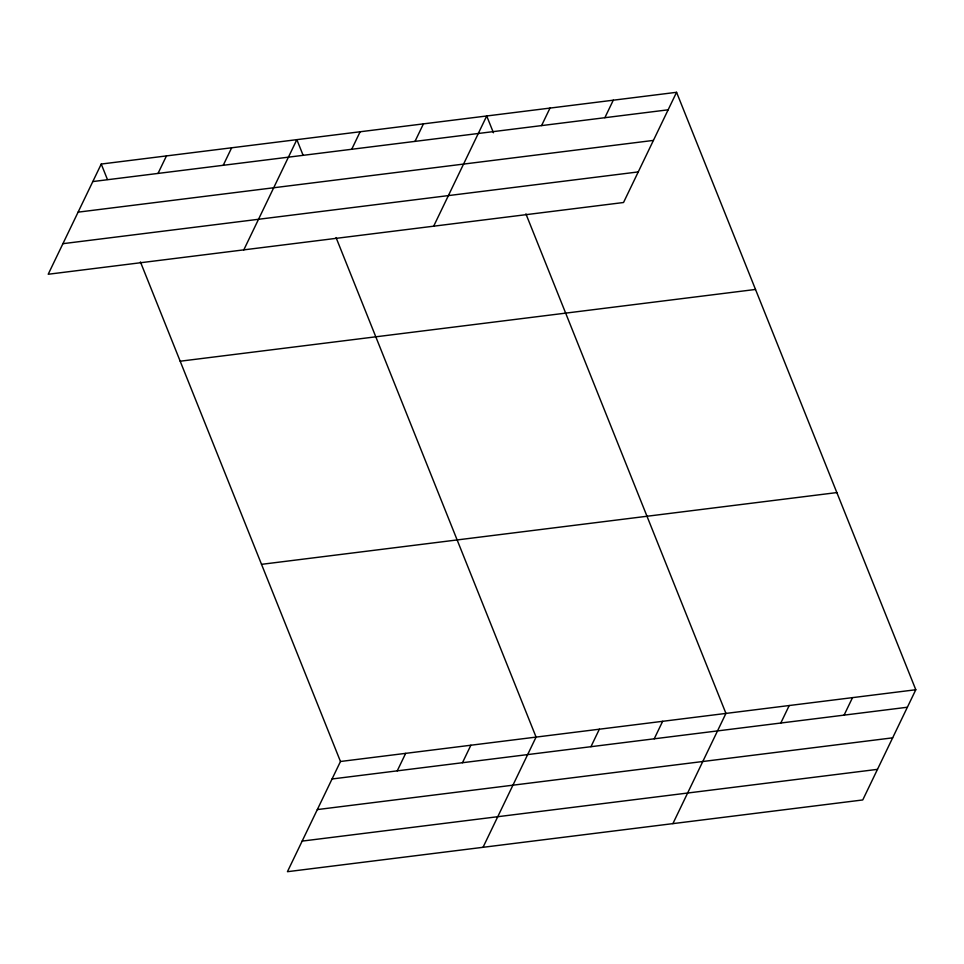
<?xml version="1.0" encoding="UTF-8"?>
<svg xmlns="http://www.w3.org/2000/svg" width="964" height="964" viewBox="0 0 964 964"><rect width="100%" height="100%" fill="white"/><g stroke="black" fill="none" stroke-linecap="round" stroke-linejoin="round"><path stroke-width="1.45" d="M101.244 164.049L48.2 274.258L623.527 202.512L676.571 92.303L101.244 164.049L107.402 179.437M158.024 173.424L166.447 155.927M223.226 165.29L231.649 147.793M243.808 249.869L296.852 139.66L303.009 155.035M351.715 149.275L360.138 131.767M415.002 141.383L423.425 123.874M433.667 226.191L486.712 115.981L493.435 132.755M541.575 125.597L549.998 108.089M604.862 117.704L613.285 100.196M140.431 261.931L340.473 761.488L287.429 871.697L862.756 799.951L915.8 689.742L676.571 92.303M397.252 770.851L405.675 753.354M462.455 762.729L470.878 745.22M483.036 847.296L536.08 737.086L336.05 237.542M590.944 746.702L599.367 729.194M654.231 738.81L662.654 721.301M672.896 823.63L725.94 713.408L525.91 213.863M780.804 723.024L789.227 705.515M844.09 715.131L852.513 697.635M92.821 181.557L668.148 109.812M78.096 212.152L653.423 140.407M62.925 243.675L638.252 171.917M180.184 361.211L755.511 289.453M261.521 564.338L836.848 492.58M340.473 761.488L915.8 689.742M332.05 778.984L907.377 707.239M317.325 809.579L892.652 737.834M302.154 841.102L877.481 769.356"/></g></svg>
